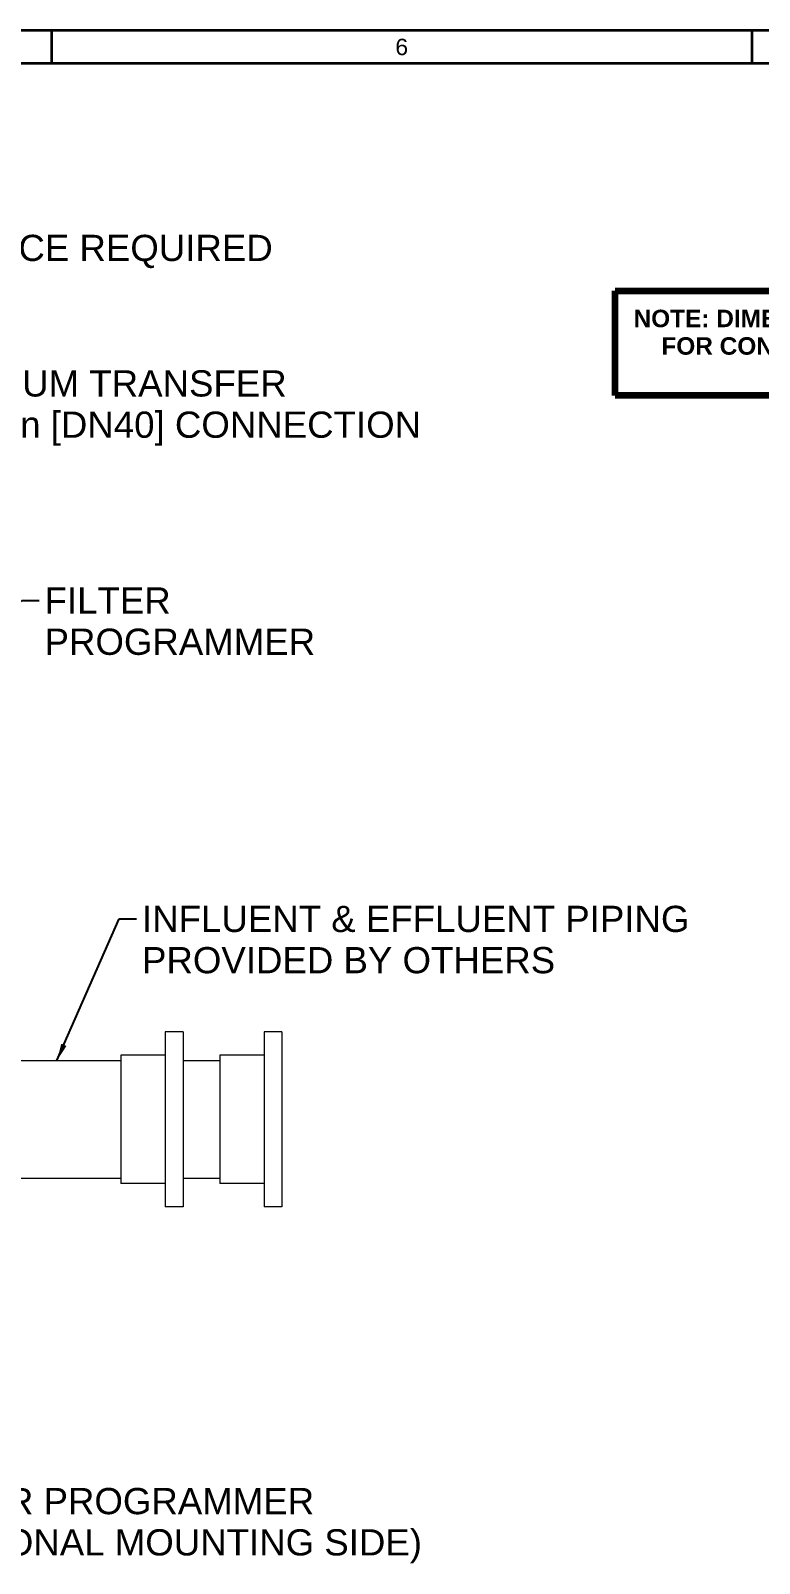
# Model space of a CAD drawing. Header units: inches. Extents: x 20 to 536, y 8 to 344.
# Drawn here: x 146.3 to 213, y 203.7 to 344 of the extents above; entities that cross this region are included whole.
import ezdxf

# ---------------------------------------------------------------- set-up
doc = ezdxf.new("R2010")
doc.units = ezdxf.units.IN
doc.header["$LTSCALE"] = 16
doc.header["$MEASUREMENT"] = 0
doc.layers.get('0').update_dxf_attribs({"lineweight": 25})
for name, color, linetype, lineweight in [('Border', 7, 'Continuous', 35), ('Dimension (ANSI)', 7, 'Continuous', 25), ('Sketch Geometry (ANSI)', 7, 'Continuous', 25), ('Symbol (ANSI)', 7, 'Continuous', 25), ('Visible', 7, 'Continuous', 18)]:
    doc.layers.add(name, color=color, linetype=linetype, lineweight=lineweight)
doc.styles.add('MEMCOR Medium', font='arial.ttf')
doc.styles.add('Note Text (ANSI)', font='arial.ttf')
doc.styles.add('Standard A-B-C', font='arial.ttf')
doc.dimstyles.new('Default (ANSI)', dxfattribs={"dimscale": 16, "dimtxt": 0.15, "dimasz": 0.098425, "dimexe": 0.125, "dimexo": 0.0625, "dimgap": 0.031496, "dimtad": 0, "dimtih": 1, "dimtoh": 1, "dimdec": 4, "dimrnd": 1e-08, "dimzin": 3, "dimdsep": 46, "dimlunit": 5, "dimtxsty": 'MEMCOR Medium', "dimcen": 0.09, "dimdle": 0.393701, "dimclrd": 256, "dimclre": 256, "dimclrt": 256, "dimadec": 0, "dimazin": 1, "dimtfac": 0.8, "dimtofl": 0, "dimtmove": 0, "dimatfit": 3, "dimfxl": 1, "dimfrac": 1, "dimtolj": 1, "dimtzin": 4, "dimlwd": -1, "dimlwe": -1, "dimarcsym": 0})
doc.dimstyles.new('Default (ANSI)$7', dxfattribs={"dimscale": 16, "dimtxt": 0.15, "dimasz": 0.098425, "dimexe": 0.125, "dimexo": 0.0625, "dimgap": 0.031496, "dimtad": 0, "dimtih": 1, "dimtoh": 1, "dimdec": 4, "dimrnd": 1e-08, "dimzin": 3, "dimdsep": 46, "dimlunit": 5, "dimtxsty": 'MEMCOR Medium', "dimcen": 0.09, "dimdle": 0.393701, "dimclrd": 256, "dimclre": 256, "dimclrt": 256, "dimadec": 0, "dimazin": 1, "dimtfac": 0.8, "dimtofl": 0, "dimtmove": 0, "dimatfit": 3, "dimfxl": 1, "dimfrac": 1, "dimtolj": 1, "dimtzin": 4, "dimlwd": -1, "dimlwe": -1, "dimarcsym": 0})

# ---------------------------------------------------------------- blocks, each defined once
blk = doc.blocks.new('Borders 22x34_D')
at = {"layer": 'Border'}
for p, q in [((33.5, 21.5), (1.25, 21.5)), ((9.2656, 21.5), (9.2656, 21.3125)), ((13.2734, 21.5), (13.2734, 21.3125)), ((33.3125, 21.3125), (1.25, 21.3125))]:
    blk.add_line(p, q, dxfattribs=at)
at = {"layer": 'Border', "insert": (11.2695, 21.4062), "char_height": 0.094, "attachment_point": 5, "style": 'Standard A-B-C'}
blk.add_mtext('\\fArial|b0|i0;\\H0.0940;6', dxfattribs=at)
blk = doc.blocks.new('DIM FOR REF ONLY')
at = {"layer": 'Sketch Geometry (ANSI)', "lineweight": 140}
for p, q in [((-1.8, 0.3), (1.8, 0.3)), ((-1.8, -0.3), (-1.8, 0.3)), ((1.8, 0.3), (1.8, -0.3)), ((1.8, -0.3), (-1.8, -0.3))]:
    blk.add_line(p, q, dxfattribs=at)
at = {"layer": 'Symbol (ANSI)', "insert": (0, -0.0167), "char_height": 0.1, "width": 3.557293, "attachment_point": 5, "line_spacing_factor": 0.944221, "style": 'Note Text (ANSI)'}
blk.add_mtext('\\fArial|b1|i0;\\H0.1000;NOTE: DIMENSIONS FOR REFERENCE ONLY, NOT FOR CONSTRUCTION UNLESS CERTIFIED BY NEPTUNE BENSON.', dxfattribs=at)
blk = doc.blocks.new('*D27')
at = {"layer": 'Defpoints', "color": 0, "transparency": 16777216}
for p in [(109.28, 316.44), (88.8, 264.32)]:
    blk.add_point(p, dxfattribs=at)
at = {"layer": 'Dimension (ANSI)', "transparency": 16777216}
for p, q in [((113.73, 327.78), (109.86, 317.91)), ((115.85, 327.78), (113.73, 327.78))]:
    blk.add_line(p, q, dxfattribs=at)
blk.add_solid([(109.61, 318.01), (110.1, 317.81), (109.28, 316.44)], dxfattribs=at)
at = {"layer": 'Dimension (ANSI)', "transparency": 16777216, "insert": (116.35, 327.78), "char_height": 2.4, "attachment_point": 4, "style": 'MEMCOR Medium'}
blk.add_mtext('\\A1; \\fArial|b0|i0;\\H2.4000;R56 in\\P[R1422.4 mm]{\\P\\fArial|b0|i0;\\H2.4000;RADIAL CLEARANCE REQUIRED}', dxfattribs=at)

msp = doc.modelspace()

# ---------------------------------------------------------------- linework, layer by layer
at = {"layer": 'Visible'}
for p, q in [((158.674727, 252.325441), (158.674727, 236.325441)), ((160.299727, 252.325441), (158.674727, 252.325441)), ((160.299727, 252.325441), (160.299727, 236.325441)), ((167.724477, 252.325441), (167.724477, 236.325441)), ((169.349477, 252.325441), (167.724477, 252.325441)), ((169.349477, 252.325441), (169.349477, 236.325441)), ((154.612227, 250.200441), (154.612227, 238.450441)), ((158.674727, 250.200441), (154.612227, 250.200441)), ((163.661977, 250.200441), (163.661977, 238.450441)), ((167.724477, 250.200441), (163.661977, 250.200441)), ((135.149477, 249.700441), (154.612227, 249.700441)), ((160.299727, 249.700441), (163.661977, 249.700441)), ((135.149477, 238.950441), (154.612227, 238.950441)), ((160.299727, 238.950441), (163.661977, 238.950441)), ((158.674727, 238.450441), (154.612227, 238.450441)), ((167.724477, 238.450441), (163.661977, 238.450441)), ((160.299727, 236.325441), (158.674727, 236.325441)), ((169.349477, 236.325441), (167.724477, 236.325441))]:
    msp.add_line(p, q, dxfattribs=at)

# ---------------------------------------------------------------- block references
at = {"xscale": 16, "yscale": 16, "zscale": 16}
for name, p in [('Borders 22x34_D', (0, 0)), ('DIM FOR REF ONLY', (228.661658, 315.388478))]:
    msp.add_blockref(name, p, dxfattribs=at)

# ---------------------------------------------------------------- texts
at = {"layer": 'Symbol (ANSI)', "char_height": 2.40000008, "attachment_point": 1, "line_spacing_factor": 0.944221, "style": 'MEMCOR Medium'}
for s, insert, width in [('\\fArial|b0|i0;VACUUM TRANSFER \\P\\fArial|b0|i0;1 1/2 in [DN40] CONNECTION', (136.257855, 312.903794), 45.83414934), ('\\fArial|b0|i0;FILTER\\P\\fArial|b0|i0;PROGRAMMER', (147.61928, 293.029413), 24.78109945), ('\\fArial|b0|i0;INFLUENT & EFFLUENT PIPING\\P\\fArial|b0|i0;PROVIDED BY OTHERS', (156.540705, 263.877745), 50.12195317), ('\\fArial|b0|i0;FILTER PROGRAMMER\\P\\fArial|b0|i0;(OPTIONAL MOUNTING SIDE)', (135.046839, 210.574838), 47.13475986)]:
    msp.add_mtext(s, dxfattribs=dict(at, insert=insert, width=width))

# ---------------------------------------------------------------- dimensions: what is measured, and where the dimension line sits
at = {"layer": 'Dimension (ANSI)'}
dim = msp.add_radius_dim(center=(88.801644, 264.323274), mpoint=(109.281443, 316.444074), text=' \\fArial|b0|i0;\\H2.4000;<> in\\X[R1422.4 mm]{\\P\\fArial|b0|i0;\\H2.4000;RADIAL CLEARANCE REQUIRED}', dimstyle='Default (ANSI)', override={"dimgap": 0.031496, "dimdec": 4, "dimlfac": 1, "dimpost": '', "dimcen": 0, "dimtol": 0, "dimlim": 0, "dimtp": 0, "dimtm": 0, "dimtdec": 2}, dxfattribs=at)
dim.commit()
dim.dimension.update_dxf_attribs({"geometry": '*D27', "text_midpoint": (142.216836, 327.776043), "dimtype": 164})

# ---------------------------------------------------------------- leaders
at = {"layer": 'Symbol (ANSI)', "annotation_type": 0, "has_hookline": 1, "hookline_direction": 0}
for points, text_width in [([(97.527248, 256.103351), (134.179115, 311.703794), (135.753918, 311.703794)], 45.193999), ([(128.723188, 274.450068), (145.54054, 291.829413), (147.115343, 291.829413)], 24.473125), ([(148.751944, 249.700441), (154.461965, 262.677745), (156.036768, 262.677745)], 49.589634), ([(128.178193, 216.87609), (132.968099, 209.374838), (134.542902, 209.374838)], 46.803276)]:
    msp.add_leader(points, dimstyle='Default (ANSI)$7', override={"dimtad": 0}, dxfattribs=dict(at, text_width=text_width))

doc.saveas('drawing.dxf')
